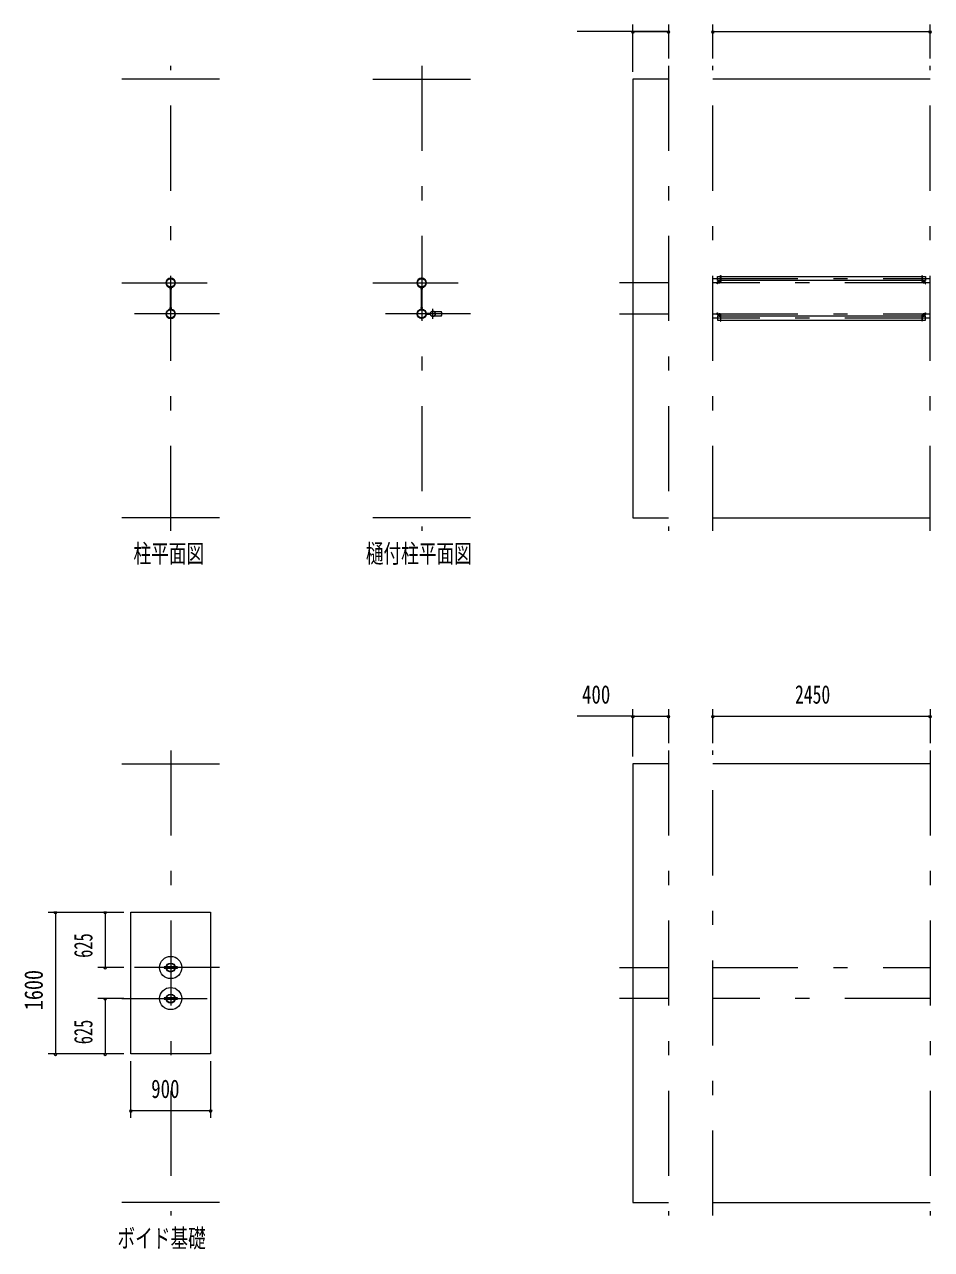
# Model space of a CAD drawing. Units: millimetres, scale not verified. Extents: x -35377 to 35394, y -16800 to 16800.
# Drawn here: x -35377 to -25151, y -12877 to 945 of the extents above; entities that cross this region are included whole.
import ezdxf
from ezdxf.enums import TextEntityAlignment as Align

# ---------------------------------------------------------------- set-up
doc = ezdxf.new("R2010")
doc.units = ezdxf.units.MM
doc.header["$LTSCALE"] = 80
doc.linetypes.add('USER3', pattern=[24, 12, -5, 2, -5])
for name, color, linetype, lineweight in [('0-2_1-08BOLD', 7, 'Continuous', 18), ('0-3_1-28CENTER', 3, 'USER3', 18), ('0-5_1-58DIM', 3, 'Continuous', 18)]:
    doc.layers.add(name, color=color, linetype=linetype, lineweight=lineweight)
doc.styles.add('ＭＳ ゴシック', font='')
doc.styles.get('ＭＳ ゴシック').set_extended_font_data('MS Gothic')

msp = doc.modelspace()

# ---------------------------------------------------------------- linework, layer by layer
at = {"layer": '0-2_1-08BOLD'}
for p, q in [((-33178.3, 330.04), (-34278.3, 330.04)), ((-31448.57, 330.04), (-30348.56, 330.04)), ((-25167.12, 330.04), (-27617.12, 330.04)), ((-27526.33, -1899.45), (-25257.92, -1899.45)), ((-33729.7, -2269.17), (-33729.7, -2020.73)), ((-33726.9, -2024.27), (-33729.7, -2024.27)), ((-33726.9, -2020.73), (-33726.9, -2269.17)), ((-33726.9, -2052.27), (-33725.3, -2052.27)), ((-33725.3, -2052.27), (-33725.3, -2022.27)), ((-30899.96, -2269.17), (-30899.96, -2020.73)), ((-30899.96, -2024.27), (-30897.16, -2024.27)), ((-30897.16, -2020.73), (-30897.16, -2269.17)), ((-27561.12, -1956.76), (-27531.52, -1956.76)), ((-27531.52, -1959.96), (-27561.12, -1959.96)), ((-25257.92, -1942.16), (-27526.33, -1942.16)), ((-25219.63, -1942.15), (-25254.72, -1942.15)), ((-25223.12, -1956.76), (-25252.72, -1956.76)), ((-25252.72, -1959.96), (-25223.12, -1959.96)), ((-33729.7, -2265.64), (-33726.9, -2265.64)), ((-30897.16, -2265.64), (-30899.96, -2265.64)), ((-30847.86, -2316.95), (-30801.66, -2316.95)), ((-30801.66, -2322.95), (-30847.86, -2322.95)), ((-30803.05, -2315.35), (-30846.37, -2315.35)), ((-30846.37, -2324.55), (-30803.05, -2324.55)), ((-30764.8, -2292.45), (-30680.21, -2292.45)), ((-30680.21, -2347.45), (-30764.8, -2347.45)), ((-27566.32, -2327.95), (-27566.32, -2307.96)), ((-27561.12, -2329.95), (-27531.52, -2329.95)), ((-27531.52, -2333.15), (-27561.12, -2333.15)), ((-25257.92, -2347.75), (-27526.33, -2347.75)), ((-25219.63, -2347.75), (-25254.72, -2347.75)), ((-25252.72, -2329.95), (-25223.12, -2329.95)), ((-25223.12, -2333.15), (-25252.72, -2333.15)), ((-27526.33, -2390.45), (-25257.92, -2390.45)), ((-33178.3, -4619.95), (-34278.3, -4619.95)), ((-30348.56, -4619.95), (-31448.57, -4619.95)), ((-27617.12, -4619.95), (-25167.12, -4619.95)), ((-34278.3, -7395.37), (-33178.3, -7395.37)), ((-25167.12, -7395.37), (-27617.12, -7395.37)), ((-33682.15, -9688.86), (-33774.45, -9688.86)), ((-33774.45, -9701.86), (-33682.15, -9701.86)), ((-33653.3, -9688.86), (-33677.92, -9688.86)), ((-33682.15, -10038.87), (-33774.45, -10038.87)), ((-33774.45, -10051.86), (-33682.15, -10051.86)), ((-33653.3, -10038.87), (-33677.92, -10038.87)), ((-33178.3, -12345.36), (-34278.3, -12345.36)), ((-27617.12, -12345.36), (-25167.12, -12345.36))]:
    msp.add_line(p, q, dxfattribs=at)
for points in [[(-28117.12, 330.04), (-28517.12, 330.04), (-28517.12, -4619.95), (-28117.12, -4619.95)], [(-27529.53, -1942.16), (-27564.62, -1942.16), (-27564.62, -1899.45), (-27529.53, -1899.45)], [(-27529.53, -1954.75), (-27529.53, -1888.95), (-27526.33, -1888.95), (-27526.33, -1954.75)], [(-25254.72, -1954.75), (-25254.72, -1888.95), (-25257.92, -1888.95), (-25257.92, -1954.75)], [(-25254.72, -1899.45), (-25219.63, -1899.45), (-25219.63, -1942.16)], [(-33731.3, -2022.27), (-33731.3, -2052.27), (-33729.7, -2052.27)], [(-30899.96, -2052.27), (-30901.56, -2052.27), (-30901.56, -2022.27)], [(-30895.56, -2022.27), (-30895.56, -2052.27), (-30897.16, -2052.27)], [(-27563.13, -1961.95), (-27563.13, -1981.95), (-27566.32, -1981.95), (-27566.32, -1961.95)], [(-25221.12, -1961.95), (-25221.12, -1981.95), (-25217.92, -1981.95), (-25217.92, -1961.95)], [(-33729.7, -2237.64), (-33731.3, -2237.64), (-33731.3, -2267.64)], [(-33725.3, -2267.64), (-33725.3, -2237.64), (-33726.9, -2237.64)], [(-30899.96, -2237.64), (-30901.56, -2237.64), (-30901.56, -2267.64)], [(-30895.56, -2267.64), (-30895.56, -2237.64), (-30897.16, -2237.64)], [(-27566.32, -2307.96), (-27563.13, -2307.96), (-27563.13, -2327.95)], [(-27529.53, -2347.75), (-27564.62, -2347.75), (-27564.62, -2390.45), (-27529.53, -2390.45)], [(-27529.53, -2335.15), (-27529.53, -2400.96), (-27526.33, -2400.96), (-27526.33, -2335.15)], [(-25254.72, -2335.15), (-25254.72, -2400.96), (-25257.92, -2400.96), (-25257.92, -2335.15)], [(-25254.72, -2390.45), (-25219.63, -2390.45), (-25219.63, -2347.75)], [(-25221.12, -2327.95), (-25221.12, -2307.96), (-25217.92, -2307.96), (-25217.92, -2327.95)], [(-28117.12, -7395.37), (-28517.12, -7395.37), (-28517.12, -12345.36), (-28117.12, -12345.36)], [(-33778.68, -9688.86), (-33803.3, -9688.86), (-33803.3, -9701.86), (-33778.68, -9701.86)], [(-33677.92, -9701.86), (-33653.3, -9701.86), (-33653.3, -9688.86)], [(-33778.68, -10038.87), (-33803.3, -10038.87), (-33803.3, -10051.86), (-33778.68, -10051.86)], [(-33677.92, -10051.86), (-33653.3, -10051.86), (-33653.3, -10038.87)]]:
    msp.add_lwpolyline(points, dxfattribs=at)
msp.add_lwpolyline([(-33278.3, -9070.36), (-33278.3, -10670.37), (-34178.3, -10670.37), (-34178.3, -9070.36)], close=True, dxfattribs=at)
for centre, radius in [((-33728.31, -1969.95), 50.8), ((-33728.31, -1969.95), 46.6), ((-33728.31, -1915.3), 2.25), ((-30898.57, -1969.95), 50.8), ((-30898.57, -1969.95), 46.6), ((-30898.57, -1915.3), 2.25), ((-33728.31, -2319.95), 50.8), ((-33728.31, -2319.95), 46.6), ((-30953.22, -2319.95), 2.25), ((-30898.57, -2319.95), 52.4), ((-30898.57, -2319.95), 50.8), ((-30898.57, -2319.95), 46.6), ((-30774.32, -2319.95), 27.5), ((-30742.97, -2319.95), 2.25), ((-33728.31, -2374.61), 2.25), ((-30898.57, -2374.61), 2.25), ((-33728.3, -9695.37), 125), ((-33728.3, -9695.37), 50.8), ((-33728.3, -9695.37), 46.6), ((-33728.3, -10045.36), 125), ((-33728.3, -10045.36), 50.8), ((-33728.3, -10045.36), 46.6)]:
    msp.add_circle(centre, radius, dxfattribs=at)
for centre, radius, start, end in [((-33728.31, -1969.95), 52.4, 93.34433, 266.72241), ((-33728.31, -1915.3), 3.85, 322.09248, 270), ((-33728.31, -1969.95), 52.4, 273.28569, 90), ((-30898.57, -1969.95), 52.4, 93.34433, 266.72241), ((-30898.57, -1915.3), 3.85, 322.09248, 270), ((-30898.57, -1969.95), 52.4, 273.28569, 90), ((-27561.12, -1961.95), 5.2, 90, 180), ((-27561.12, -1961.95), 2, 90, 180), ((-27531.52, -1954.75), 2, 270, 0), ((-27531.52, -1954.75), 5.2, 270, 0), ((-25252.72, -1954.75), 5.2, 180, 270), ((-25252.72, -1954.75), 2, 180, 270), ((-25223.12, -1961.95), 5.2, 0, 90), ((-25223.12, -1961.95), 2, 0, 90), ((-33728.31, -2319.95), 52.4, 93.27759, 266.65567), ((-33728.31, -2319.95), 52.4, 270, 86.71431), ((-30953.22, -2319.95), 3.85, 52.09248, 0), ((-30774.32, -2319.95), 29.1, 0, 170.90512), ((-30774.32, -2319.95), 29.1, 189.09488, 354.06984), ((-30791.72, -2319.95), 44.9, 19.58864, 37.76454), ((-30791.72, -2319.95), 44.9, 322.23546, 340.41136), ((-30742.97, -2319.95), 3.85, 180, 128.65778), ((-30715.71, -2319.95), 44.9, 322.23546, 37.76454), ((-27561.12, -2327.95), 5.2, 180, 270), ((-27561.12, -2327.95), 2, 180, 270), ((-27531.52, -2335.15), 5.2, 0, 90), ((-27531.52, -2335.15), 2, 0, 90), ((-25252.72, -2335.15), 5.2, 90, 180), ((-25252.72, -2335.15), 2, 90, 180), ((-25223.12, -2327.95), 2, 270, 0), ((-25223.12, -2327.95), 5.2, 270, 0), ((-33728.31, -2374.61), 3.85, 90, 37.90752), ((-30898.57, -2374.61), 3.85, 90, 37.90752)]:
    msp.add_arc(centre, radius, start, end, dxfattribs=at)
at = {"layer": '0-3_1-28CENTER'}
for p, q in [((-33728.3, -4769.95), (-33728.3, 480.04)), ((-30898.57, 480.04), (-30898.57, -4769.95)), ((-28117.12, 480.04), (-28117.12, -4769.95)), ((-27617.12, -4769.95), (-27617.12, 480.04)), ((-25167.12, -4769.95), (-25167.12, 480.04)), ((-27617.12, -1920.81), (-25167.12, -1920.81)), ((-34278.3, -1969.95), (-33178.3, -1969.95)), ((-33716.3, -2037.27), (-33740.3, -2037.27)), ((-31448.57, -1969.95), (-30348.56, -1969.95)), ((-30886.56, -2037.27), (-30910.56, -2037.27)), ((-28117.12, -1969.96), (-28667.12, -1969.96)), ((-25167.12, -1969.96), (-27617.12, -1969.96)), ((-27541.32, -1978.96), (-27541.32, -1937.16)), ((-25242.92, -1937.16), (-25242.92, -1978.95)), ((-33178.3, -2319.95), (-34278.3, -2319.95)), ((-33740.3, -2252.64), (-33716.3, -2252.64)), ((-30348.56, -2319.95), (-31448.57, -2319.95)), ((-30910.56, -2252.64), (-30886.56, -2252.64)), ((-30824.79, -2309.19), (-30824.79, -2330.71)), ((-30774.32, -2374.95), (-30774.32, -2264.95)), ((-28667.12, -2319.95), (-28117.12, -2319.95)), ((-27617.12, -2319.95), (-25167.12, -2319.95)), ((-27541.32, -2310.95), (-27541.32, -2352.75)), ((-25242.92, -2310.95), (-25242.92, -2352.75)), ((-25167.12, -2369.1), (-27617.12, -2369.1)), ((-33728.3, -7245.37), (-33728.3, -12495.36)), ((-28117.12, -7245.37), (-28117.12, -12495.36)), ((-27617.12, -12495.36), (-27617.12, -7245.37)), ((-25167.12, -7245.37), (-25167.12, -12495.36)), ((-33178.3, -9695.37), (-34278.3, -9695.37)), ((-28667.12, -9695.37), (-28117.12, -9695.37)), ((-27617.12, -9695.37), (-25167.12, -9695.37)), ((-34278.3, -10045.36), (-33178.3, -10045.36)), ((-28117.12, -10045.37), (-28667.12, -10045.37)), ((-25167.12, -10045.37), (-27617.12, -10045.37))]:
    msp.add_line(p, q, dxfattribs=at)
at = {"layer": '0-5_1-58DIM'}
for p, q in [((-28117.12, 865.04), (-29145.12, 865.04)), ((-28501.12, 865.04), (-28533.12, 865.04)), ((-28517.12, 410.04), (-28517.12, 945.04)), ((-28517.12, 865.04), (-28117.12, 865.04)), ((-28101.12, 865.04), (-28133.12, 865.04)), ((-28117.12, 945.04), (-28117.12, 560.04)), ((-27601.12, 865.04), (-27633.12, 865.04)), ((-27617.12, 560.04), (-27617.12, 945.04)), ((-27617.12, 865.04), (-25167.12, 865.04)), ((-25151.12, 865.04), (-25183.12, 865.04)), ((-25167.12, 560.04), (-25167.12, 945.04)), ((-28517.12, -6860.37), (-29145.12, -6860.37)), ((-28501.12, -6860.37), (-28533.12, -6860.37)), ((-28517.12, -7315.37), (-28517.12, -6780.37)), ((-28517.12, -6860.37), (-28117.12, -6860.37)), ((-28101.12, -6860.37), (-28133.12, -6860.37)), ((-28117.12, -6780.37), (-28117.12, -7165.37)), ((-27601.12, -6860.37), (-27633.12, -6860.37)), ((-27617.12, -7165.37), (-27617.12, -6780.37)), ((-27617.12, -6860.37), (-25167.12, -6860.37)), ((-25151.12, -6860.37), (-25183.12, -6860.37)), ((-25167.12, -6780.37), (-25167.12, -7165.37)), ((-35108.31, -9070.36), (-34258.3, -9070.36)), ((-35012.31, -9070.36), (-35044.31, -9070.36)), ((-35028.31, -9070.36), (-35028.31, -10670.37)), ((-34452.31, -9070.36), (-34484.31, -9070.36)), ((-34468.31, -9070.36), (-34468.31, -9695.37)), ((-34258.3, -9695.37), (-34548.31, -9695.37)), ((-34452.31, -9695.37), (-34484.31, -9695.37)), ((-34258.3, -10045.36), (-34548.31, -10045.36)), ((-34452.31, -10045.36), (-34484.31, -10045.36)), ((-34468.31, -10045.36), (-34468.31, -10670.37)), ((-34258.3, -10670.37), (-35108.31, -10670.37)), ((-35012.31, -10670.37), (-35044.31, -10670.37)), ((-34452.31, -10670.37), (-34484.31, -10670.37)), ((-34178.3, -11390.37), (-34178.3, -10750.37)), ((-33278.3, -10750.37), (-33278.3, -11390.37)), ((-34162.3, -11310.37), (-34194.3, -11310.37)), ((-34178.3, -11310.37), (-33278.3, -11310.37)), ((-33262.3, -11310.37), (-33294.3, -11310.37))]:
    msp.add_line(p, q, dxfattribs=at)
for centre in [(-28517.12, 865.04), (-28117.12, 865.04), (-27617.12, 865.04), (-25167.12, 865.04), (-28517.12, -6860.37), (-28117.12, -6860.37), (-27617.12, -6860.37), (-25167.12, -6860.37), (-35028.31, -9070.36), (-34468.31, -9070.36), (-34468.31, -9695.37), (-34468.31, -10045.36), (-35028.31, -10670.37), (-34468.31, -10670.37), (-34178.3, -11310.37), (-33278.3, -11310.37)]:
    msp.add_arc(centre, 16, 180, 0, dxfattribs=at)

# ---------------------------------------------------------------- texts
at = {"layer": '0-5_1-58DIM', "color": 7, "style": 'ＭＳ ゴシック'}
for s, width, p in [('柱平面図', 0.7, (-34148.31, -5191.52)), ('樋付柱平面図', 0.7, (-31528.57, -5191.52)), ('400', 0.75, (-29091.32, -6780.37)), ('2450', 0.7, (-26689.74, -6780.37)), ('900', 0.75, (-33948.5, -11230.37)), ('ボイド基礎', 0.7, (-34328.3, -12916.94))]:
    msp.add_text(s, height=208.4, dxfattribs=dict(at, width=width)).set_placement(p, align=Align.BOTTOM_LEFT)
for s, width, p in [('625', 0.65, (-34548.31, -9585.77)), ('1600', 0.8, (-35108.31, -10176.79)), ('625', 0.65, (-34548.31, -10560.77))]:
    msp.add_text(s, height=208.4, rotation=90, dxfattribs=dict(at, width=width)).set_placement(p, align=Align.BOTTOM_LEFT)

doc.saveas('drawing.dxf')
